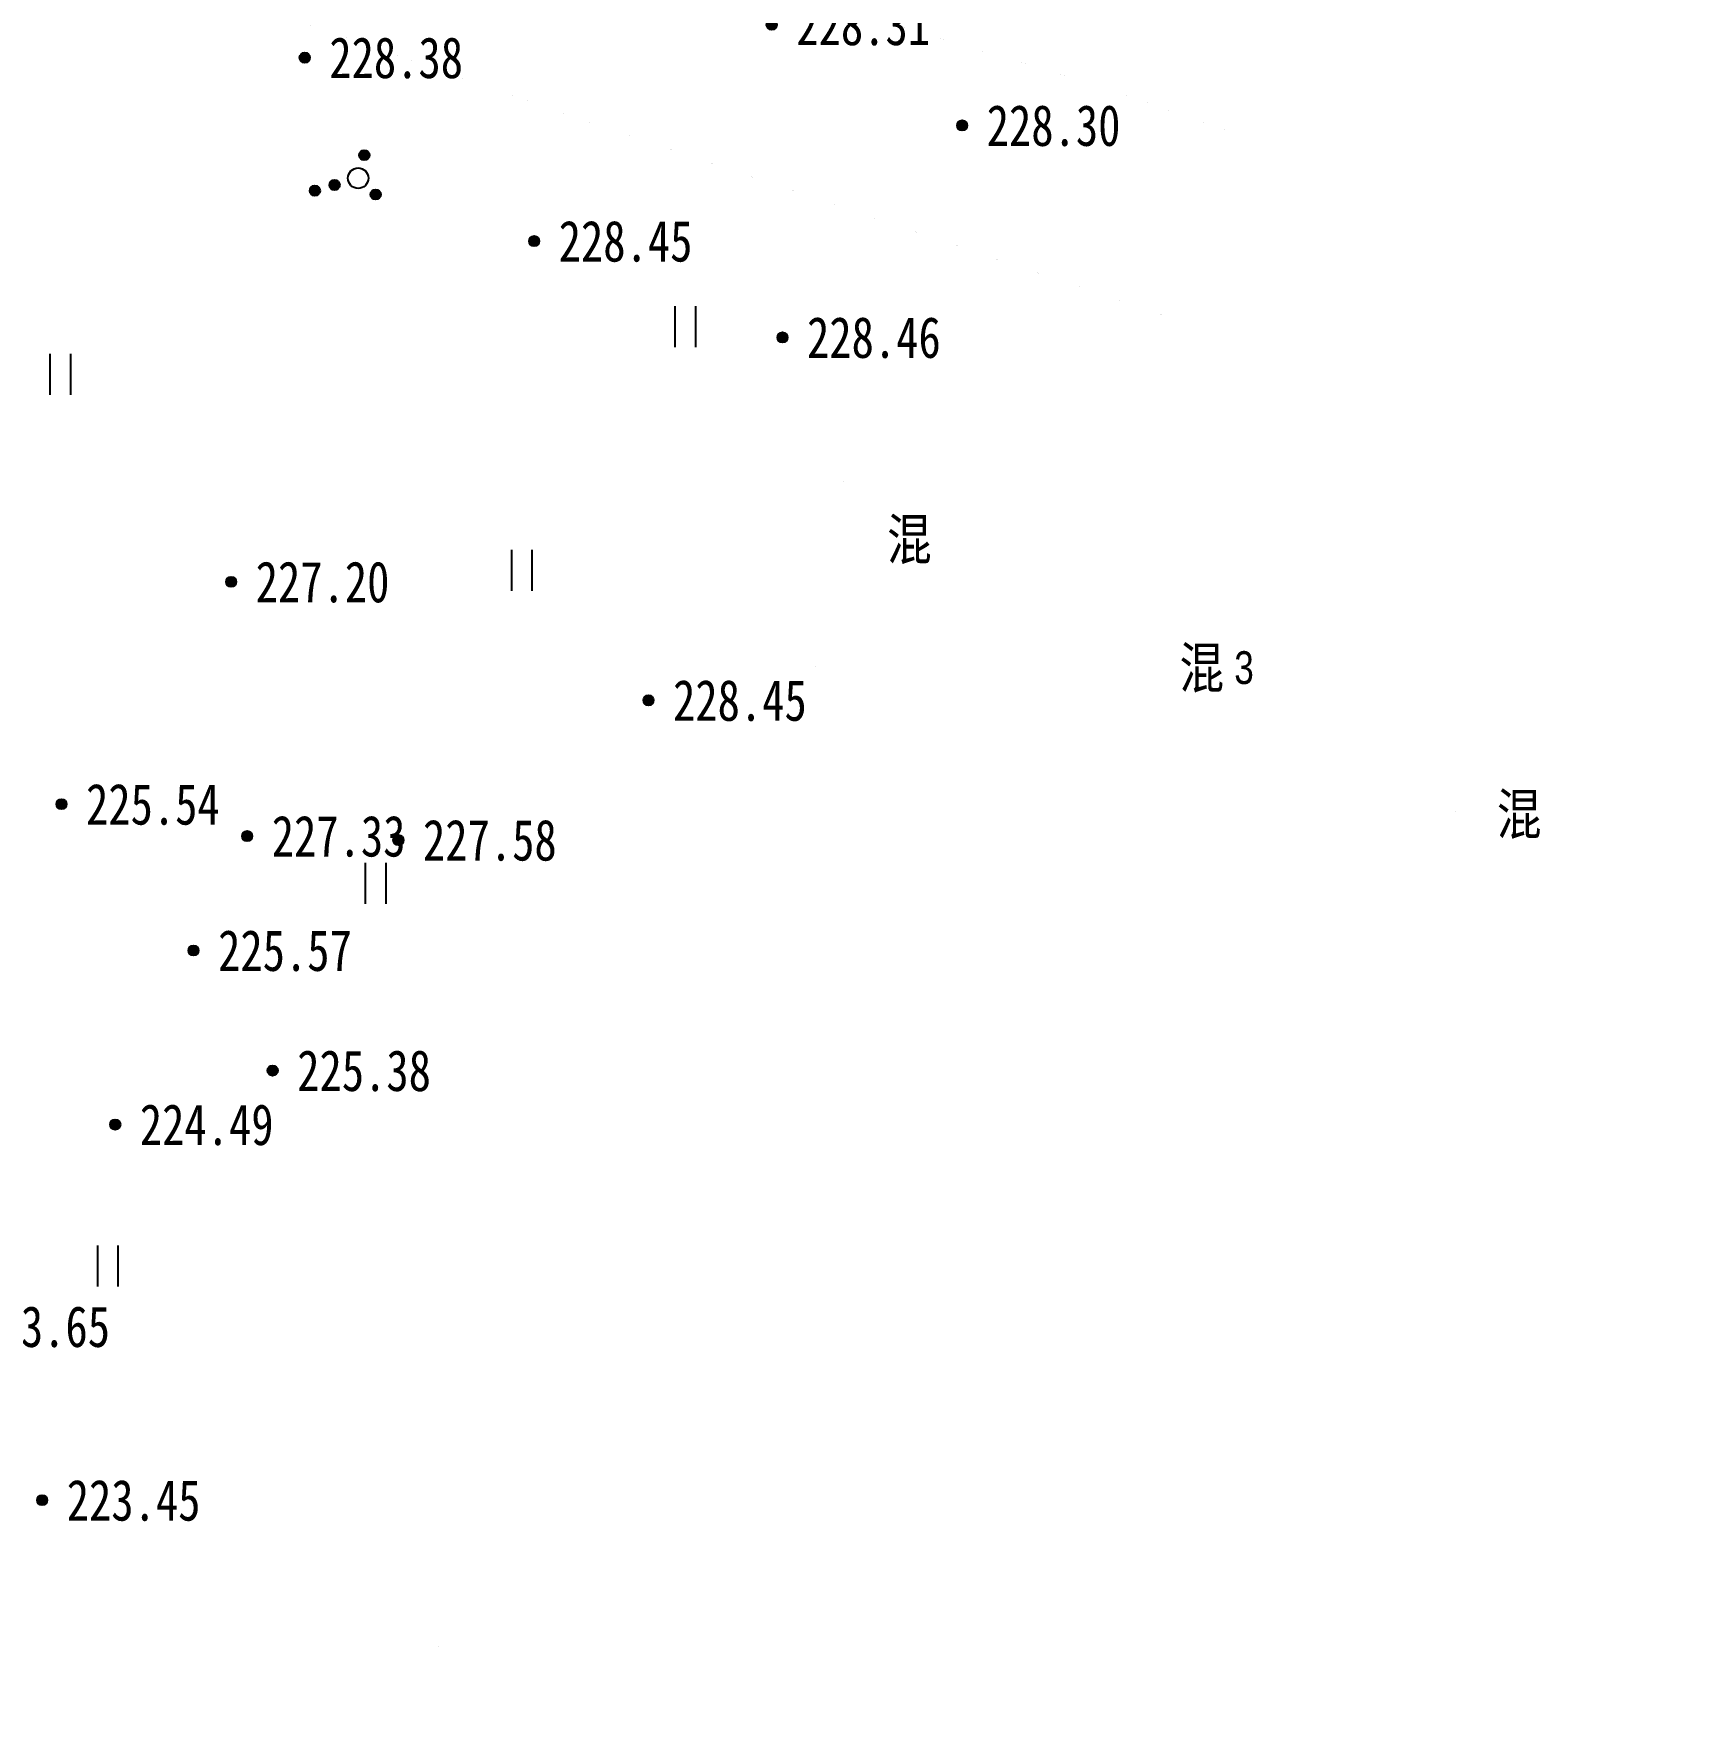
# Model space of a CAD drawing. Header units: millimetres. Extents: x -725 to 2274960, y -506 to 2980382.
# Drawn here: x 560574.92 to 560615.28, y 2885464.48 to 2885505.5 of the extents above; entities that cross this region are included whole.
import ezdxf
from ezdxf.enums import TextEntityAlignment as Align

# ---------------------------------------------------------------- set-up
doc = ezdxf.new("R2010")
doc.units = ezdxf.units.MM
doc.header["$LTSCALE"] = 1000
doc.linetypes.add('X3', pattern=[5, 4, -1])
for name, color, linetype in [('DLSS', 8, 'Continuous'), ('DMTZ', 8, 'Continuous'), ('GCD', 8, 'Continuous'), ('JMD', 8, 'Continuous'), ('SXSS', 5, 'Continuous'), ('YHJ_剖面_梁板', 4, 'Continuous'), ('ZBTZ', 8, 'Continuous')]:
    doc.layers.add(name, color=color, linetype=linetype)
doc.styles.add('等线体', font='simhei.ttf')
doc.styles.add('细等线体', font='', dxfattribs={"width": 0.8})
doc.styles.get('细等线体').set_extended_font_data('FZXiDengXian-Z06S')
doc.linetypes.add('10422', pattern='A,0.75,[150,AAA.SHX,S=0.5,R=0,X=0,Y=0.5],1.5,[149,AAA.SHX,S=0.15,R=0,X=0,Y=0.4],0.75', length=3)

# ---------------------------------------------------------------- blocks, each defined once
blk = doc.blocks.new('*U36')
at = {"linetype": 'Continuous'}
for points in [[(-0.25, 2.2), (-0.238, 2.123), (-0.238, 2.277)], [(-0.238, 2.277), (-0.202, 2.053), (-0.202, 2.347)], [(-0.202, 2.053), (-0.238, 2.277), (-0.238, 2.123)], [(-0.202, 2.347), (-0.147, 1.998), (-0.147, 2.402)], [(-0.147, 1.998), (-0.202, 2.347), (-0.202, 2.053)], [(-0.147, 2.402), (-0.077, 1.962), (-0.077, 2.438)], [(-0.077, 1.962), (-0.147, 2.402), (-0.147, 1.998)], [(-0.077, 2.438), (0, 1.95), (0, 2.45)], [(0, 1.95), (-0.077, 2.438), (-0.077, 1.962)], [(0, 2.45), (0.077, 1.962), (0.077, 2.438)], [(0.077, 1.962), (0, 2.45), (0, 1.95)], [(0.077, 2.438), (0.147, 1.998), (0.147, 2.402)], [(0.147, 1.998), (0.077, 2.438), (0.077, 1.962)], [(0.147, 2.402), (0.202, 2.053), (0.202, 2.347)], [(0.202, 2.053), (0.147, 2.402), (0.147, 1.998)], [(0.202, 2.347), (0.238, 2.123), (0.238, 2.277)], [(0.238, 2.123), (0.202, 2.347), (0.202, 2.053)], [(0.25, 2.2), (0.238, 2.277), (0.238, 2.123)]]:
    blk.add_solid(points, dxfattribs=at)
blk = doc.blocks.new('*U35')
at = {"linetype": 'Continuous'}
for points in [[(-0.25, 1.2), (-0.238, 1.123), (-0.238, 1.277)], [(-0.238, 1.277), (-0.202, 1.053), (-0.202, 1.347)], [(-0.202, 1.053), (-0.238, 1.277), (-0.238, 1.123)], [(-0.202, 1.347), (-0.147, 0.998), (-0.147, 1.402)], [(-0.147, 0.998), (-0.202, 1.347), (-0.202, 1.053)], [(-0.147, 1.402), (-0.077, 0.962), (-0.077, 1.438)], [(-0.077, 0.962), (-0.147, 1.402), (-0.147, 0.998)], [(-0.077, 1.438), (0, 0.95), (0, 1.45)], [(0, 0.95), (-0.077, 1.438), (-0.077, 0.962)], [(0, 1.45), (0.077, 0.962), (0.077, 1.438)], [(0.077, 0.962), (0, 1.45), (0, 0.95)], [(0.077, 1.438), (0.147, 0.998), (0.147, 1.402)], [(0.147, 0.998), (0.077, 1.438), (0.077, 0.962)], [(0.147, 1.402), (0.202, 1.053), (0.202, 1.347)], [(0.202, 1.053), (0.147, 1.402), (0.147, 0.998)], [(0.202, 1.347), (0.238, 1.123), (0.238, 1.277)], [(0.238, 1.123), (0.202, 1.347), (0.202, 1.053)], [(0.25, 1.2), (0.238, 1.277), (0.238, 1.123)]]:
    blk.add_solid(points, dxfattribs=at)
blk = doc.blocks.new('*U34')
at = {"linetype": 'Continuous'}
for points in [[(-1.25, -0.6), (-1.238, -0.677), (-1.238, -0.523)], [(-1.238, -0.523), (-1.202, -0.747), (-1.202, -0.453)], [(-1.202, -0.747), (-1.238, -0.523), (-1.238, -0.677)], [(-1.202, -0.453), (-1.147, -0.802), (-1.147, -0.398)], [(-1.147, -0.802), (-1.202, -0.453), (-1.202, -0.747)], [(-1.147, -0.398), (-1.077, -0.838), (-1.077, -0.362)], [(-1.077, -0.838), (-1.147, -0.398), (-1.147, -0.802)], [(-1.077, -0.362), (-1, -0.85), (-1, -0.35)], [(-1, -0.85), (-1.077, -0.362), (-1.077, -0.838)], [(-1, -0.35), (-0.923, -0.838), (-0.923, -0.362)], [(-0.923, -0.838), (-1, -0.35), (-1, -0.85)], [(-0.923, -0.362), (-0.853, -0.802), (-0.853, -0.398)], [(-0.853, -0.802), (-0.923, -0.362), (-0.923, -0.838)], [(-0.853, -0.398), (-0.798, -0.747), (-0.798, -0.453)], [(-0.798, -0.747), (-0.853, -0.398), (-0.853, -0.802)], [(-0.798, -0.453), (-0.762, -0.677), (-0.762, -0.523)], [(-0.762, -0.677), (-0.798, -0.453), (-0.798, -0.747)], [(-0.75, -0.6), (-0.762, -0.523), (-0.762, -0.677)]]:
    blk.add_solid(points, dxfattribs=at)
blk = doc.blocks.new('*U33')
at = {"linetype": 'Continuous'}
for points in [[(0.75, -0.6), (0.762, -0.677), (0.762, -0.523)], [(0.762, -0.523), (0.798, -0.747), (0.798, -0.453)], [(0.798, -0.747), (0.762, -0.523), (0.762, -0.677)], [(0.798, -0.453), (0.853, -0.802), (0.853, -0.398)], [(0.853, -0.802), (0.798, -0.453), (0.798, -0.747)], [(0.853, -0.398), (0.923, -0.838), (0.923, -0.362)], [(0.923, -0.838), (0.853, -0.398), (0.853, -0.802)], [(0.923, -0.362), (1, -0.85), (1, -0.35)], [(1, -0.85), (0.923, -0.362), (0.923, -0.838)], [(1, -0.35), (1.077, -0.838), (1.077, -0.362)], [(1.077, -0.838), (1, -0.35), (1, -0.85)], [(1.077, -0.362), (1.147, -0.802), (1.147, -0.398)], [(1.147, -0.802), (1.077, -0.362), (1.077, -0.838)], [(1.147, -0.398), (1.202, -0.747), (1.202, -0.453)], [(1.202, -0.747), (1.147, -0.398), (1.147, -0.802)], [(1.202, -0.453), (1.238, -0.677), (1.238, -0.523)], [(1.238, -0.677), (1.202, -0.453), (1.202, -0.747)], [(1.25, -0.6), (1.238, -0.523), (1.238, -0.677)]]:
    blk.add_solid(points, dxfattribs=at)
blk = doc.blocks.new('gc160')
for centre, radius in [((0, 2.2), 0.25), ((0, 1.2), 0.25), ((0, 0), 0.5), ((-1, -0.6), 0.25), ((1, -0.6), 0.25)]:
    blk.add_circle(centre, radius)
at = {"linetype": 'Continuous'}
for name in ['*U36', '*U35', '*U34', '*U33']:
    blk.add_blockref(name, (0, 0), dxfattribs=at)
blk = doc.blocks.new('gc121')
for p, q in [((-0.5, 0), (-0.5, 2)), ((0.5, 0), (0.5, 2))]:
    blk.add_line(p, q)
blk = doc.blocks.new('gc200')
h = blk.add_hatch(color=256)
edge = h.paths.add_edge_path()
edge.add_arc((0, 0), 0.25, 0, 360)
blk.add_circle((0, 0), 0.25)

msp = doc.modelspace()

# ---------------------------------------------------------------- linework, layer by layer
at = {"layer": 'DLSS', "linetype": 'X3', "const_width": 0.0001, "flags": 128}
for points, elevation in [([(560602.7051, 2885498.5574), (560587.9401, 2885503.5184), (560577.2169, 2885507.2568), (560567.1558, 2885512.0239), (560553.8781, 2885519.2211), (560538.0305, 2885531.2246), (560524.6792, 2885542.6793), (560513.0957, 2885552.6893), (560495.4796, 2885568.2188), (560484.0251, 2885577.9468), (560458.6705, 2885596.5553), (560431.8988, 2885614.212), (560412.7416, 2885627.4434), (560396.9685, 2885635.5986), (560390.6671, 2885639.1491)], 222.1495), ([(560412.158, 2885633.289), (560418.9093, 2885629.2711), (560425.987, 2885624.5234), (560438.1994, 2885616.0126), (560446.8462, 2885610.0254), (560461.2674, 2885600.435), (560468.4164, 2885595.6736), (560482.6738, 2885585.0549), (560495.5396, 2885574.2139), (560510.3611, 2885561.808), (560525.307, 2885548.57), (560534.2104, 2885540.6416), (560541.3275, 2885534.5549), (560549.242, 2885528.2381), (560556.1877, 2885523.4429), (560565.2041, 2885518.4674), (560574.7122, 2885513.6644), (560583.2466, 2885510.3415), (560592.3922, 2885506.7754), (560600.8898, 2885504.2336), (560604.4755, 2885502.9819)], 222.9981)]:
    msp.add_lwpolyline(points, dxfattribs=dict(at, elevation=elevation))
at = {"layer": 'DLSS', "color": 4, "const_width": 0.0001, "flags": 128}
for points, elevation in [([(560602.7051, 2885498.5574), (560587.9401, 2885503.5184), (560577.2169, 2885507.2568), (560567.1558, 2885512.0239), (560553.8781, 2885519.2211), (560538.0305, 2885531.2246), (560524.6792, 2885542.6793), (560513.0957, 2885552.6893), (560495.4796, 2885568.2188), (560484.0251, 2885577.9468), (560458.6705, 2885596.5553), (560431.8988, 2885614.212), (560412.7416, 2885627.4434), (560396.9685, 2885635.5986), (560390.6671, 2885639.1491)], 222.1495), ([(560412.158, 2885633.289), (560418.9093, 2885629.2711), (560425.987, 2885624.5234), (560438.1994, 2885616.0126), (560446.8462, 2885610.0254), (560461.2674, 2885600.435), (560468.4164, 2885595.6736), (560482.6738, 2885585.0549), (560495.5396, 2885574.2139), (560510.3611, 2885561.808), (560525.307, 2885548.57), (560534.2104, 2885540.6416), (560541.3275, 2885534.5549), (560549.242, 2885528.2381), (560556.1877, 2885523.4429), (560565.2041, 2885518.4674), (560574.7122, 2885513.6644), (560583.2466, 2885510.3415), (560592.3922, 2885506.7754), (560600.8898, 2885504.2336), (560604.4755, 2885502.9819)], 222.9981)]:
    msp.add_lwpolyline(points, dxfattribs=dict(at, elevation=elevation))
at = {"layer": 'DMTZ', "linetype": '10422', "elevation": 221.0499, "flags": 128}
msp.add_lwpolyline([(560584.5886, 2885484.4675, 0.00000222, 0.00000222, 0), (560579.5135, 2885486.1049, 0.00000222, 0.00000222, 0), (560577.5494, 2885487.3087, 0.00000222, 0.00000222, 0), (560576.8797, 2885488.6668, 0.00000222, 0.00000222, 0), (560576.8171, 2885489.9132, 0.00000222, 0.00000222, 0), (560576.993, 2885493.1505, 0.00000223, 0.00000223, 0)], format="xyseb", dxfattribs=at)
msp.add_lwpolyline([(560584.5886, 2885484.4675, 0.00000222, 0.00000222, 0), (560579.5135, 2885486.1049, 0.00000222, 0.00000222, 0), (560577.5494, 2885487.3087, 0.00000222, 0.00000222, 0), (560576.8797, 2885488.6668, 0.00000222, 0.00000222, 0), (560576.8171, 2885489.9132, 0.00000222, 0.00000222, 0), (560576.993, 2885493.1505, 0.00000223, 0.00000223, 0)], format="xyseb", dxfattribs=at)
at = {"layer": 'JMD', "linetype": 'Continuous', "flags": 128}
for points, const_width, elevation in [([(560595.7381, 2885497.3869), (560599.4372, 2885495.8991), (560596.9036, 2885488.9858), (560593.1618, 2885490.3571)], 0.00000223, 232.4136), ([(560595.7381, 2885497.3869), (560599.4372, 2885495.8991), (560596.9036, 2885488.9858), (560593.1618, 2885490.3571)], 0.00000223, 232.4136), ([(560611.2003, 2885491.6257), (560608.4548, 2885484.0841), (560596.9818, 2885488.4405), (560599.8306, 2885495.9429)], 0.00000223, 232.4349), ([(560611.2003, 2885491.6257), (560608.4548, 2885484.0841), (560596.9818, 2885488.4405), (560599.8306, 2885495.9429)], 0.00000223, 232.4349), ([(560608.8251, 2885484.2087), (560611.2184, 2885490.8697), (560613.6686, 2885490.105), (560611.3543, 2885483.3463)], 0.00000224, 238.9665), ([(560608.8251, 2885484.2087), (560611.2184, 2885490.8697), (560613.6686, 2885490.105), (560611.3543, 2885483.3463)], 0.00000224, 238.9665)]:
    msp.add_lwpolyline(points, close=True, dxfattribs=dict(at, const_width=const_width, elevation=elevation))
at = {"layer": 'SXSS', "linetype": 'Continuous', "const_width": 0.00000222, "elevation": 217.1504, "flags": 128}
msp.add_lwpolyline([(560573.554, 2885469.2377), (560575.2796, 2885467.6657), (560577.0949, 2885467.6976), (560581.0297, 2885467.3855), (560585.5094, 2885465.8798)], dxfattribs=at)
msp.add_lwpolyline([(560573.554, 2885469.2377), (560575.2796, 2885467.6657), (560577.0949, 2885467.6976), (560581.0297, 2885467.3855), (560585.5094, 2885465.8798)], dxfattribs=at)
at = {"layer": 'YHJ_剖面_梁板'}
msp.add_circle((589254.9496, 2837256.879), 143124.932, dxfattribs=at)

# ---------------------------------------------------------------- block references
at = {"layer": 'GCD', "linetype": 'Continuous'}
ref = msp.add_blockref('gc200', (560592.946, 2885505.715, 228.311), dxfattribs=dict(at, xscale=0.5, yscale=0.5, zscale=0.5))
ref.add_attrib('height', '228.31', dxfattribs={"linetype": 'Continuous', "height": 1, "style": '等线体', "width": 0.8}).set_placement((560593.546, 2885505.715, 228.311), align=Align.MIDDLE_LEFT)
ref = msp.add_blockref('gc200', (560592.946, 2885505.715, 228.311), dxfattribs=dict(at, xscale=0.5, yscale=0.5, zscale=0.5))
ref.add_attrib('height', '228.31', dxfattribs={"linetype": 'Continuous', "height": 1, "style": '等线体', "width": 0.8}).set_placement((560593.546, 2885505.715, 228.311), align=Align.MIDDLE_LEFT)
ref = msp.add_blockref('gc200', (560581.542, 2885504.91, 228.379), dxfattribs=dict(at, xscale=0.5, yscale=0.5, zscale=0.5))
ref.add_attrib('height', '228.38', dxfattribs={"linetype": 'Continuous', "height": 1, "style": '等线体', "width": 0.8}).set_placement((560582.142, 2885504.91, 228.379), align=Align.MIDDLE_LEFT)
ref = msp.add_blockref('gc200', (560581.542, 2885504.91, 228.379), dxfattribs=dict(at, xscale=0.5, yscale=0.5, zscale=0.5))
ref.add_attrib('height', '228.38', dxfattribs={"linetype": 'Continuous', "height": 1, "style": '等线体', "width": 0.8}).set_placement((560582.142, 2885504.91, 228.379), align=Align.MIDDLE_LEFT)
ref = msp.add_blockref('gc200', (560597.595, 2885503.255, 228.302), dxfattribs=dict(at, xscale=0.5, yscale=0.5, zscale=0.5))
ref.add_attrib('height', '228.30', dxfattribs={"linetype": 'Continuous', "height": 1, "style": '等线体', "width": 0.8}).set_placement((560598.195, 2885503.255, 228.302), align=Align.MIDDLE_LEFT)
ref = msp.add_blockref('gc200', (560597.595, 2885503.255, 228.302), dxfattribs=dict(at, xscale=0.5, yscale=0.5, zscale=0.5))
ref.add_attrib('height', '228.30', dxfattribs={"linetype": 'Continuous', "height": 1, "style": '等线体', "width": 0.8}).set_placement((560598.195, 2885503.255, 228.302), align=Align.MIDDLE_LEFT)
ref = msp.add_blockref('gc200', (560587.143, 2885500.431, 228.445), dxfattribs=dict(at, xscale=0.5, yscale=0.5, zscale=0.5))
ref.add_attrib('height', '228.45', dxfattribs={"linetype": 'Continuous', "height": 1, "style": '等线体', "width": 0.8}).set_placement((560587.743, 2885500.431, 228.445), align=Align.MIDDLE_LEFT)
ref = msp.add_blockref('gc200', (560587.143, 2885500.431, 228.445), dxfattribs=dict(at, xscale=0.5, yscale=0.5, zscale=0.5))
ref.add_attrib('height', '228.45', dxfattribs={"linetype": 'Continuous', "height": 1, "style": '等线体', "width": 0.8}).set_placement((560587.743, 2885500.431, 228.445), align=Align.MIDDLE_LEFT)
ref = msp.add_blockref('gc200', (560593.207, 2885498.08, 228.457), dxfattribs=dict(at, xscale=0.5, yscale=0.5, zscale=0.5))
ref.add_attrib('height', '228.46', dxfattribs={"linetype": 'Continuous', "height": 1, "style": '等线体', "width": 0.8}).set_placement((560593.807, 2885498.08, 228.457), align=Align.MIDDLE_LEFT)
ref = msp.add_blockref('gc200', (560593.207, 2885498.08, 228.457), dxfattribs=dict(at, xscale=0.5, yscale=0.5, zscale=0.5))
ref.add_attrib('height', '228.46', dxfattribs={"linetype": 'Continuous', "height": 1, "style": '等线体', "width": 0.8}).set_placement((560593.807, 2885498.08, 228.457), align=Align.MIDDLE_LEFT)
ref = msp.add_blockref('gc200', (560579.744, 2885492.112, 227.201), dxfattribs=dict(at, xscale=0.5, yscale=0.5, zscale=0.5))
ref.add_attrib('height', '227.20', dxfattribs={"linetype": 'Continuous', "height": 1, "style": '等线体', "width": 0.8}).set_placement((560580.344, 2885492.112, 227.201), align=Align.MIDDLE_LEFT)
ref = msp.add_blockref('gc200', (560579.744, 2885492.112, 227.201), dxfattribs=dict(at, xscale=0.5, yscale=0.5, zscale=0.5))
ref.add_attrib('height', '227.20', dxfattribs={"linetype": 'Continuous', "height": 1, "style": '等线体', "width": 0.8}).set_placement((560580.344, 2885492.112, 227.201), align=Align.MIDDLE_LEFT)
ref = msp.add_blockref('gc200', (560589.935, 2885489.219, 228.446), dxfattribs=dict(at, xscale=0.5, yscale=0.5, zscale=0.5))
ref.add_attrib('height', '228.45', dxfattribs={"linetype": 'Continuous', "height": 1, "style": '等线体', "width": 0.8}).set_placement((560590.535, 2885489.219, 228.446), align=Align.MIDDLE_LEFT)
ref = msp.add_blockref('gc200', (560589.935, 2885489.219, 228.446), dxfattribs=dict(at, xscale=0.5, yscale=0.5, zscale=0.5))
ref.add_attrib('height', '228.45', dxfattribs={"linetype": 'Continuous', "height": 1, "style": '等线体', "width": 0.8}).set_placement((560590.535, 2885489.219, 228.446), align=Align.MIDDLE_LEFT)
ref = msp.add_blockref('gc200', (560575.601, 2885486.684, 225.537), dxfattribs=dict(at, xscale=0.5, yscale=0.5, zscale=0.5))
ref.add_attrib('height', '225.54', dxfattribs={"linetype": 'Continuous', "height": 1, "style": '等线体', "width": 0.8}).set_placement((560576.201, 2885486.684, 225.537), align=Align.MIDDLE_LEFT)
ref = msp.add_blockref('gc200', (560575.601, 2885486.684, 225.537), dxfattribs=dict(at, xscale=0.5, yscale=0.5, zscale=0.5))
ref.add_attrib('height', '225.54', dxfattribs={"linetype": 'Continuous', "height": 1, "style": '等线体', "width": 0.8}).set_placement((560576.201, 2885486.684, 225.537), align=Align.MIDDLE_LEFT)
ref = msp.add_blockref('gc200', (560580.136, 2885485.905, 227.326), dxfattribs=dict(at, xscale=0.5, yscale=0.5, zscale=0.5))
ref.add_attrib('height', '227.33', dxfattribs={"linetype": 'Continuous', "height": 1, "style": '等线体', "width": 0.8}).set_placement((560580.736, 2885485.905, 227.326), align=Align.MIDDLE_LEFT)
ref = msp.add_blockref('gc200', (560580.136, 2885485.905, 227.326), dxfattribs=dict(at, xscale=0.5, yscale=0.5, zscale=0.5))
ref.add_attrib('height', '227.33', dxfattribs={"linetype": 'Continuous', "height": 1, "style": '等线体', "width": 0.8}).set_placement((560580.736, 2885485.905, 227.326), align=Align.MIDDLE_LEFT)
ref = msp.add_blockref('gc200', (560583.829, 2885485.807, 227.575), dxfattribs=dict(at, xscale=0.5, yscale=0.5, zscale=0.5))
ref.add_attrib('height', '227.58', dxfattribs={"linetype": 'Continuous', "height": 1, "style": '等线体', "width": 0.8}).set_placement((560584.429, 2885485.807, 227.575), align=Align.MIDDLE_LEFT)
ref = msp.add_blockref('gc200', (560583.829, 2885485.807, 227.575), dxfattribs=dict(at, xscale=0.5, yscale=0.5, zscale=0.5))
ref.add_attrib('height', '227.58', dxfattribs={"linetype": 'Continuous', "height": 1, "style": '等线体', "width": 0.8}).set_placement((560584.429, 2885485.807, 227.575), align=Align.MIDDLE_LEFT)
ref = msp.add_blockref('gc200', (560578.826, 2885483.112, 225.568), dxfattribs=dict(at, xscale=0.5, yscale=0.5, zscale=0.5))
ref.add_attrib('height', '225.57', dxfattribs={"linetype": 'Continuous', "height": 1, "style": '等线体', "width": 0.8}).set_placement((560579.426, 2885483.112, 225.568), align=Align.MIDDLE_LEFT)
ref = msp.add_blockref('gc200', (560578.826, 2885483.112, 225.568), dxfattribs=dict(at, xscale=0.5, yscale=0.5, zscale=0.5))
ref.add_attrib('height', '225.57', dxfattribs={"linetype": 'Continuous', "height": 1, "style": '等线体', "width": 0.8}).set_placement((560579.426, 2885483.112, 225.568), align=Align.MIDDLE_LEFT)
ref = msp.add_blockref('gc200', (560580.758, 2885480.18, 225.377), dxfattribs=dict(at, xscale=0.5, yscale=0.5, zscale=0.5))
ref.add_attrib('height', '225.38', dxfattribs={"linetype": 'Continuous', "height": 1, "style": '等线体', "width": 0.8}).set_placement((560581.358, 2885480.18, 225.377), align=Align.MIDDLE_LEFT)
ref = msp.add_blockref('gc200', (560580.758, 2885480.18, 225.377), dxfattribs=dict(at, xscale=0.5, yscale=0.5, zscale=0.5))
ref.add_attrib('height', '225.38', dxfattribs={"linetype": 'Continuous', "height": 1, "style": '等线体', "width": 0.8}).set_placement((560581.358, 2885480.18, 225.377), align=Align.MIDDLE_LEFT)
ref = msp.add_blockref('gc200', (560576.915, 2885478.861, 224.493), dxfattribs=dict(at, xscale=0.5, yscale=0.5, zscale=0.5))
ref.add_attrib('height', '224.49', dxfattribs={"linetype": 'Continuous', "height": 1, "style": '等线体', "width": 0.8}).set_placement((560577.515, 2885478.861, 224.493), align=Align.MIDDLE_LEFT)
ref = msp.add_blockref('gc200', (560576.915, 2885478.861, 224.493), dxfattribs=dict(at, xscale=0.5, yscale=0.5, zscale=0.5))
ref.add_attrib('height', '224.49', dxfattribs={"linetype": 'Continuous', "height": 1, "style": '等线体', "width": 0.8}).set_placement((560577.515, 2885478.861, 224.493), align=Align.MIDDLE_LEFT)
ref = msp.add_blockref('gc200', (560572.921, 2885473.931, 223.654), dxfattribs=dict(at, xscale=0.5, yscale=0.5, zscale=0.5))
ref.add_attrib('height', '223.65', dxfattribs={"linetype": 'Continuous', "height": 1, "style": '等线体', "width": 0.8}).set_placement((560573.521, 2885473.931, 223.654), align=Align.MIDDLE_LEFT)
ref = msp.add_blockref('gc200', (560572.921, 2885473.931, 223.654), dxfattribs=dict(at, xscale=0.5, yscale=0.5, zscale=0.5))
ref.add_attrib('height', '223.65', dxfattribs={"linetype": 'Continuous', "height": 1, "style": '等线体', "width": 0.8}).set_placement((560573.521, 2885473.931, 223.654), align=Align.MIDDLE_LEFT)
ref = msp.add_blockref('gc200', (560575.13, 2885469.691, 223.445), dxfattribs=dict(at, xscale=0.5, yscale=0.5, zscale=0.5))
ref.add_attrib('height', '223.45', dxfattribs={"linetype": 'Continuous', "height": 1, "style": '等线体', "width": 0.8}).set_placement((560575.73, 2885469.691, 223.445), align=Align.MIDDLE_LEFT)
ref = msp.add_blockref('gc200', (560575.13, 2885469.691, 223.445), dxfattribs=dict(at, xscale=0.5, yscale=0.5, zscale=0.5))
ref.add_attrib('height', '223.45', dxfattribs={"linetype": 'Continuous', "height": 1, "style": '等线体', "width": 0.8}).set_placement((560575.73, 2885469.691, 223.445), align=Align.MIDDLE_LEFT)
at = {"layer": 'ZBTZ', "linetype": 'Continuous', "xscale": 0.5, "yscale": 0.5, "rotation": 106.0982085634938}
msp.add_blockref('gc160', (560582.8463, 2885501.9662, 232.6759), dxfattribs=at)
msp.add_blockref('gc160', (560582.8463, 2885501.9662, 232.6759), dxfattribs=at)
at = {"layer": 'ZBTZ', "linetype": 'Continuous', "xscale": 0.5, "yscale": 0.5}
for p in [(560590.8388, 2885497.8386, 222.2551), (560590.8388, 2885497.8386, 222.2551), (560575.5778, 2885496.68, 231.8619), (560575.5778, 2885496.68, 231.8619), (560586.8457, 2885491.894, 223.0895), (560586.8457, 2885491.894, 223.0895), (560583.2773, 2885484.2509, 220.8282), (560583.2773, 2885484.2509, 220.8282), (560576.7353, 2885474.9093, 218.118), (560576.7353, 2885474.9093, 218.118)]:
    msp.add_blockref('gc121', p, dxfattribs=at)

# ---------------------------------------------------------------- texts
at = {"layer": 'JMD', "linetype": 'Continuous', "style": '细等线体', "width": 0.8}
for p in [(560596.305, 2885493.1592, 232.4136), (560596.305, 2885493.1592, 232.4136), (560611.1955, 2885486.4509, 238.9665), (560611.1955, 2885486.4509, 238.9665)]:
    msp.add_text('混', height=1, dxfattribs=at).set_placement(p, align=Align.MIDDLE)
msp.add_text('混', height=1, dxfattribs=at).set_placement((560603.9898, 2885490.0176, 232.4349), align=Align.MIDDLE_RIGHT)
msp.add_text('混', height=1, dxfattribs=at).set_placement((560603.9898, 2885490.0176, 232.4349), align=Align.MIDDLE_RIGHT)
msp.add_text('3', height=0.8, dxfattribs=at).set_placement((560604.2398, 2885490.0176, 232.4349), align=Align.MIDDLE_LEFT)
msp.add_text('3', height=0.8, dxfattribs=at).set_placement((560604.2398, 2885490.0176, 232.4349), align=Align.MIDDLE_LEFT)

doc.saveas('drawing.dxf')
